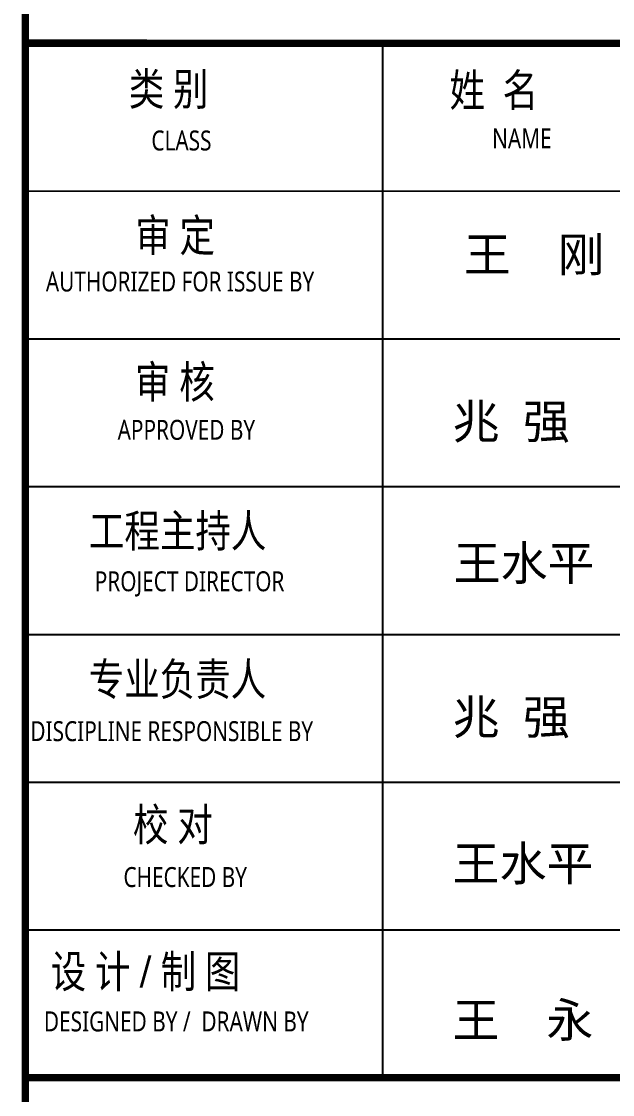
# Model space of a CAD drawing. Extents: x 343352 to 417652, y 770641 to 1036530.
# Drawn here: x 411019 to 414418, y 824962 to 831135 of the extents above; entities that cross this region are included whole.
import ezdxf

# ---------------------------------------------------------------- set-up
doc = ezdxf.new("R2010")
doc.units = 0
doc.header["$LTSCALE"] = 1000
doc.header["$MEASUREMENT"] = 0
doc.layers.add('PUB_TEXT', color=7, linetype='Continuous')
doc.layers.add('PUB_TITLE', color=4, linetype='Continuous')
doc.styles.add('-黑体', font='msyh.ttf', dxfattribs={"width": 0.8})
doc.styles.add('TQ', font='')
doc.styles.get('TQ').set_extended_font_data('SimSun')

msp = doc.modelspace()

# ---------------------------------------------------------------- linework, layer by layer
at = {"layer": 'PUB_TITLE'}
for p, q in [((413097.6, 825059.5), (413098, 831009.4)), ((411040.9, 830159.6), (416650.9, 830159.2)), ((411040.9, 829309.6), (416650.8, 829309.2)), ((411041, 829309.3), (416651, 829309.3)), ((411040.8, 828459.6), (416650.8, 828459.2)), ((411041, 828459.3), (416651, 828459.3)), ((411040.8, 827609.6), (416650.7, 827609.2)), ((411041, 827609.3), (416651, 827609.3)), ((411040.7, 826759.6), (416650.7, 826759.2)), ((411041, 826759.3), (416651, 826759.3)), ((411040.7, 825909.6), (416650.6, 825909.2)), ((411041, 825909.3), (416651, 825909.3)), ((411040.6, 825059.6), (416650.6, 825059.2))]:
    msp.add_line(p, q, dxfattribs=at)
at = {"layer": 'PUB_TITLE', "lineweight": 40, "const_width": 42.5, "elevation": 0}
for points in [[(411042.5, 855287.5), (411040, 815287.7)], [(411041, 831009.6), (416651, 831009.2)], [(411040.6, 825059.6), (416650.6, 825059.2)]]:
    msp.add_lwpolyline(points, dxfattribs=at)

# ---------------------------------------------------------------- texts
at = {"layer": 'PUB_TEXT', "color": 4, "style": 'TQ'}
msp.add_text('王  刚', height=198, rotation=359.99644, dxfattribs=at).set_placement((413562.7, 829695))
at = {"layer": 'PUB_TEXT', "style": 'TQ'}
for s, p in [('兆 强', (413498.3, 828734.9, 27.8)), ('王水平', (413504.4, 827920.2, 27.8)), ('兆 强', (413498.3, 827034.9, 27.8)), ('王水平', (413498.3, 826192.1, 27.8)), ('王  永', (413498.3, 825292.1, 27.8))]:
    msp.add_text(s, height=198, dxfattribs=at).set_placement(p)
at = {"layer": 'PUB_TEXT', "attachment_point": 1, "rotation": 359.99644, "style": '-黑体'}
for s, insert, char_height, width in [('类 别', (411636, 830839.5, 0), 187, 1111.794), ('姓  名', (413480.7, 830832.5, 0), 187, 1162.478), ('CLASS', (411765.9, 830507.3, 0), 114.75, 2399.536), ('NAME', (413725.7, 830519.5, 0), 114.75, 2399.536), ('审 定', (411673.1, 829997.3, 0), 187, 805.336), ('AUTHORIZED FOR ISSUE BY', (411159.2, 829696.2, 0), 114.749, 2399.536), ('审 核', (411671.4, 829154.8, 0), 187, 1427.848), ('APPROVED BY', (411571.9, 828843, 0), 114.749, 2399.536), ('工程主持人', (411406.7, 828298.1, 0), 187, 1739.552), ('PROJECT DIRECTOR', (411440.2, 827971.9, 0), 114.749, 2399.536), ('专业负责人', (411405.8, 827444.8, 0), 187, 1661.525), ('DISCIPLINE RESPONSIBLE BY', (411070, 827109.8, 0), 114.749, 2399.536), ('校 对', (411659.9, 826608.2, 0), 187, 2006.131), ('CHECKED BY', (411605.3, 826270.6, 0), 114.75, 2399.536), ('设 计 / 制 图', (411186.6, 825763.8, 0), 187, 2576.949), ('DESIGNED BY /  DRAWN BY', (411147.9, 825440.2, 0), 114.749, 2399.536)]:
    msp.add_mtext(s, dxfattribs=dict(at, insert=insert, char_height=char_height, width=width))

doc.saveas('drawing.dxf')
